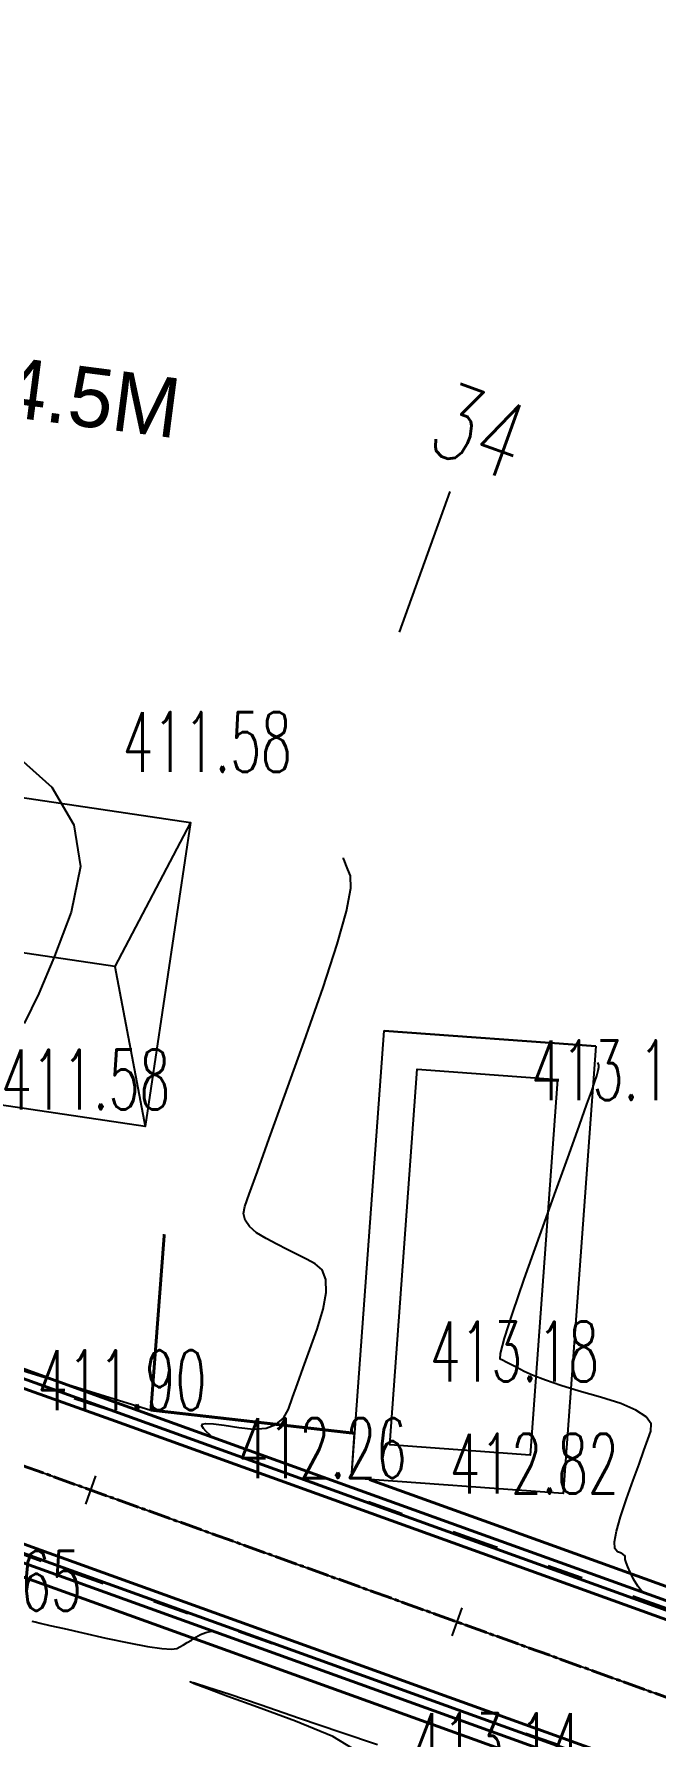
# Model space of a CAD drawing. Header units: centimetres. Extents: x 556321 to 560034, y 1839250 to 1840516.
# Drawn here: x 556815.1 to 556835.9, y 1839318.2 to 1839375.2 of the extents above; entities that cross this region are included whole.
import ezdxf

# ---------------------------------------------------------------- set-up
doc = ezdxf.new("R2010")
doc.units = ezdxf.units.CM
doc.header["$MEASUREMENT"] = 0
doc.linetypes.add('ACAD_ISO03W100', pattern=[30, 12, -18])
doc.linetypes.add('CENTER2', pattern=[1.125, 0.75, -0.125, 0.125, -0.125])
for name, color, linetype in [('bovia', 1, 'Continuous'), ('CAO DO AN', 6, 'Continuous'), ('cao do Hien Trang', 6, 'Continuous'), ('cao do3', 2, 'Continuous'), ('Duong nhua Cu', 33, 'Continuous'), ('H1_DongMuc_Con', 3, 'Continuous'), ('pha1', 4, 'Continuous'), ('sh(bs)', 31, 'Continuous'), ('SH1', 4, 'Continuous'), ('T', 20, 'Continuous'), ('ThongSoTuyen_TuyenPDP', 7, 'Continuous'), ('TUYEN', 7, 'Continuous')]:
    doc.layers.add(name, color=color, linetype=linetype)
doc.styles.add('Khung ten', font='VHAVANB_3.TTF')
doc.styles.get("Standard").update_dxf_attribs({"font": 'Vnsimple.shx', "width": 0.7, "height": 2})
doc.linetypes.add('Diagioixacxd', pattern='A,3,[6,HLinetype.shx,S=0.0212,R=0,X=-3,Y=0],-0.9,0.2,-0.9', length=5)
doc.linetypes.add('FENCELINE2', pattern='A,0.25,-0.1,[132,ltypeshp.shx,S=0.1,R=0,X=-0.1,Y=0],-0.1,1', length=1.45)
doc.dimstyles.get("Standard").update_dxf_attribs({"dimtxt": 0.18, "dimasz": 0.18, "dimexe": 0.18, "dimexo": 0.0625, "dimgap": 0.09, "dimtad": 0, "dimtih": 1, "dimtoh": 1, "dimdec": 4, "dimzin": 0, "dimdsep": 46, "dimtxsty": 'Standard', "dimcen": 0.09, "dimadec": 0, "dimazin": 0, "dimtfac": 1, "dimtdec": 4, "dimtofl": 0, "dimtmove": 0, "dimatfit": 3, "dimfxl": 0, "dimtolj": 1, "dimtzin": 0, "dimarcsym": 0})

msp = doc.modelspace()

# ---------------------------------------------------------------- linework, layer by layer
at = {"layer": 'bovia', "color": 6, "lineweight": 40}
for points, elevation in [([(556677.7201067617, 1839360.324991034), (556677.7205552305, 1839360.324942547), (556688.7364601375, 1839357.86552442), (556692.4915991602, 1839357.079096178), (556707.2265866135, 1839353.696050776), (556709.4733022399, 1839353.058020556), (556724.8980824649, 1839348.677637114), (556738.8471497756, 1839344.716331827), (556743.9269857578, 1839343.334482259), (556756.9761238272, 1839340.330311315), (556768.1419692446, 1839338.365949446), (556775.4176941381, 1839337.631014348), (556781.8678594385, 1839336.857123364), (556794.2670157391, 1839335.326334196), (556804.6048721587, 1839333.450168732), (556814.7016050699, 1839330.530098551), (556818.0540024032, 1839329.322597168), (556830.3059650483, 1839324.909557672), (556842.3741080423, 1839320.562728252)], 413.94), ([(556677.5969697435, 1839359.737762565), (556688.6095916843, 1839357.279077395), (556692.3629619936, 1839356.49301957), (556707.07740392, 1839353.114691271), (556709.3093933383, 1839352.480843051), (556724.7341735634, 1839348.10045961), (556738.6864440094, 1839344.138244684), (556743.7808775612, 1839342.752424192), (556756.8567578517, 1839339.742096657), (556768.0597286178, 1839337.771203477), (556775.3518004976, 1839337.034617138), (556781.7953628645, 1839336.261518373), (556794.1766140405, 1839334.732939757), (556804.4675978733, 1839332.865280962), (556814.5164037597, 1839329.959071728), (556817.850675569, 1839328.758098985), (556830.1026382141, 1839324.345059489), (556842.1707812082, 1839319.998230069)], 413.94), ([(556845.643242116, 1839313.539317368), (556828.4421357353, 1839319.734990995), (556816.1901730902, 1839324.148030491), (556812.8409928387, 1839325.354373112), (556803.387267704, 1839328.323435762), (556793.6121964124, 1839329.653770804), (556779.4817629787, 1839331.341843896), (556774.7806231594, 1839332.167603089), (556767.4036084339, 1839333.420512129), (556755.992315039, 1839335.428054664), (556742.6681760871, 1839338.495536277), (556737.4812422623, 1839339.906519287), (556723.5321749515, 1839343.867824575), (556708.1073947264, 1839348.248208016), (556705.8606187421, 1839348.886255377), (556691.4279170675, 1839352.193547552), (556687.7504796371, 1839352.963702967), (556676.9636840953, 1839355.382535778), (556675.9412505045, 1839355.496096619)], 427.4431), ([(556845.4399152817, 1839312.974819185), (556828.2388089012, 1839319.170492812), (556815.9868462561, 1839323.583532308), (556812.6493573645, 1839324.785663813), (556803.2559867091, 1839327.735771371), (556793.5361497981, 1839329.058589309), (556779.3942100953, 1839330.748036981), (556774.6784891294, 1839331.576357366), (556767.3013954792, 1839332.82927981), (556755.8729490637, 1839334.839840006), (556742.5220678904, 1839337.91347821), (556737.3205364961, 1839339.328432145), (556723.3682660499, 1839343.29064707), (556707.9434858249, 1839347.671030511), (556705.7115567646, 1839348.30486159), (556691.2994026559, 1839351.607445235), (556687.6233372699, 1839352.377313307), (556676.8646258462, 1839354.789848531), (556676.3719604553, 1839354.844568463)], 427.4431)]:
    msp.add_lwpolyline(points, dxfattribs=dict(at, elevation=elevation))
at = {"layer": 'cao do Hien Trang', "color": 3, "lineweight": -2}
for centre in [(556817.6091179873, 1839329.136698494, 411.732), (556819.0403115102, 1839329.134440322, 411.9), (556825.7439360535, 1839326.860046341, 412.258), (556817.0228713402, 1839326.468874686, 411.685), (556832.8296397259, 1839326.341575062, 412.825), (556830.2748558321, 1839324.659611847, 412.586), (556816.3811976179, 1839324.340039598, 411.58), (556816.3139021257, 1839323.73031071, 411.523), (556829.2794721536, 1839322.068722361, 412.625), (556828.7402746547, 1839319.316067087, 412.544)]:
    msp.add_circle(centre, 0, dxfattribs=at)
at = {"layer": 'cao do3', "color": 6, "lineweight": -2}
for centre in [(556821.8943511534, 1839350.481186699, 411.5790000000001), (556835.5582697011, 1839339.501458965, 413.1848000000001), (556817.8280505056, 1839339.191148655, 411.5790000000001), (556832.1696863929, 1839330.093095496, 413.1848000000001)]:
    msp.add_circle(centre, 0, dxfattribs=at)
at = {"layer": 'Duong nhua Cu', "color": 8, "linetype": 'ACAD_ISO03W100', "ltscale": 0.1, "elevation": 428.165}
msp.add_lwpolyline([(556847.5808245963, 1839318.466285993), (556830.2748558321, 1839324.659611847), (556817.6091179873, 1839329.136698494), (556807.0115766113, 1839332.6454756), (556804.3841907291, 1839333.204486717), (556799.4145790725, 1839334.254887108), (556793.9265468335, 1839335.08201838), (556781.7488122529, 1839336.609422872), (556768.1173482297, 1839338.232408268), (556755.4975463564, 1839340.275342108), (556743.1501950722, 1839342.995602071), (556724.9553764537, 1839348.676940683), (556709.2933154269, 1839353.080370074), (556692.0356891102, 1839357.121245463), (556677.2746394011, 1839360.246455935), (556669.7636288463, 1839360.909975673), (556661.1465094588, 1839361.899512666), (556653.7286131824, 1839363.877614745), (556643.3550698452, 1839366.437191199), (556629.1667843582, 1839368.871774314), (556612.523363262, 1839370.765130914)], dxfattribs=at)
at = {"layer": 'H1_DongMuc_Con', "color": 8, "lineweight": -2}
for points, elevation in [([(556814.4557331189, 1839351.102829073), (556815.7228367734, 1839349.970178468), (556816.4642970508, 1839348.706870551), (556816.6801139514, 1839347.312905324), (556816.3702874751, 1839345.788282786), (556815.8136203921, 1839344.31408477), (556815.2889154729, 1839343.071393108), (556814.7961727174, 1839342.060207799)], 411), ([(556821.1135822128, 1839328.22056585), (556821.0126589235, 1839328.30715533), (556820.8918536106, 1839328.420799817), (556820.800857547, 1839328.518865529), (556820.7396707324, 1839328.601352467), (556820.752044817, 1839328.658950729), (556820.8817314504, 1839328.682350415), (556821.1287306332, 1839328.671551524), (556821.4930423647, 1839328.626554056), (556821.9746666454, 1839328.547358011), (556822.4733470903, 1839328.495198262), (556822.8888273144, 1839328.531309679), (556823.2211073177, 1839328.655692263), (556823.4701871003, 1839328.868346013), (556823.6360666621, 1839329.16927093), (556823.7740183193, 1839329.552292156), (556823.9393143876, 1839330.011234832), (556824.1319548669, 1839330.546098957), (556824.3519397576, 1839331.156884533), (556824.5992690593, 1839331.84359156), (556824.8054345753, 1839332.510589277), (556824.9019281089, 1839333.062246927), (556824.88874966, 1839333.498564509), (556824.7658992285, 1839333.819542024), (556824.5333768146, 1839334.025179471), (556824.2377811321, 1839334.177388525), (556823.9257108947, 1839334.338080859), (556823.5971661027, 1839334.507256474), (556823.2521467558, 1839334.684915371), (556822.8906528542, 1839334.871057548), (556822.5664424809, 1839335.066135542), (556822.3332737185, 1839335.270601891), (556822.1911465672, 1839335.484456593), (556822.1400610271, 1839335.707699649), (556822.1800170981, 1839335.940331059), (556822.328015073, 1839336.351245773), (556822.6010552447, 1839337.109338741), (556822.9991376132, 1839338.214609963), (556823.5222621786, 1839339.667059439), (556824.1704289408, 1839341.466687169), (556824.8006387189, 1839343.26663937), (556825.2698923317, 1839344.720062258), (556825.5781897793, 1839345.826955834), (556825.7255310618, 1839346.587320098), (556825.7119161789, 1839347.001155049), (556825.6272325101, 1839347.217668314), (556825.5613674343, 1839347.38606752), (556825.5143209517, 1839347.506352668), (556825.4860930621, 1839347.578523756), (556825.4766837655, 1839347.602580786), (556825.4766837655, 1839347.602580786)], 412), ([(556835.4854119528, 1839323.043970547), (556835.3209444793, 1839323.244629787), (556835.1796371248, 1839323.480461333), (556835.06851819, 1839323.707076394), (556834.9851032348, 1839323.891692234), (556834.9293922592, 1839324.034308856), (556834.9013852633, 1839324.134926258), (556834.9010822471, 1839324.19354444), (556834.9015329981, 1839324.231703469), (556834.8757873033, 1839324.270943407), (556834.8238451632, 1839324.311264254), (556834.7457065776, 1839324.352666013), (556834.6413715463, 1839324.395148681), (556834.559600685, 1839324.500280513), (556834.5491546089, 1839324.729629763), (556834.6100333179, 1839325.083196431), (556834.7422368122, 1839325.560980517), (556834.9457650918, 1839326.162982021), (556835.1698076328, 1839326.785033618), (556835.3635539117, 1839327.322967984), (556835.5270039284, 1839327.776785118), (556835.660157683, 1839328.14648502), (556835.7630151752, 1839328.432067692), (556835.7657015317, 1839328.672283626), (556835.5983418783, 1839328.905883316), (556835.260936215, 1839329.132866763), (556834.7534845421, 1839329.353233965), (556834.0759868594, 1839329.566984925), (556833.3636556459, 1839329.769803705), (556832.7517033806, 1839329.957374369), (556832.2401300634, 1839330.129696917), (556831.8289356942, 1839330.28677135), (556831.5181202732, 1839330.428597666), (556831.2777900135, 1839330.552349224), (556831.0780511276, 1839330.65519938), (556830.9189036159, 1839330.737148134), (556830.8003474782, 1839330.798195485), (556830.7223827147, 1839330.838341434), (556830.729014711, 1839331.027586608), (556830.8642488528, 1839331.535931636), (556831.1280851401, 1839332.363376518), (556831.520523573, 1839333.509921253), (556832.0415641515, 1839334.975565842), (556832.5794566408, 1839336.469018293), (556833.022450806, 1839337.698986613), (556833.370546647, 1839338.665470804), (556833.6237441641, 1839339.368470864), (556833.782043357, 1839339.807986794), (556833.8803407633, 1839340.088735584), (556833.9535329203, 1839340.315434225), (556834.0016198282, 1839340.488082717), (556834.0246014865, 1839340.606681059), (556834.0224778958, 1839340.671229252), (556833.9857873573, 1839340.765037047)], 413), ([(556815.0535780034, 1839322.072066793), (556815.1661914075, 1839322.044606918), (556815.3382597836, 1839322.004297871), (556815.660831004, 1839321.930586809), (556816.1339050691, 1839321.82347373), (556816.7574819786, 1839321.682958634), (556817.5315617326, 1839321.509041521), (556818.3060071514, 1839321.342577832), (556818.9306810551, 1839321.224423005), (556819.4055834437, 1839321.154577042), (556819.7307143172, 1839321.133039942), (556819.9060736757, 1839321.159811704), (556820.0119173379, 1839321.215660186), (556820.1285011228, 1839321.281353243), (556820.2558250302, 1839321.356890875), (556820.39388906, 1839321.442273082), (556820.5426932124, 1839321.537499865), (556820.7034821251, 1839321.626568253), (556820.8775004353, 1839321.693475277), (556821.0647481433, 1839321.738220937), (556821.0992200142, 1839321.742104288)], 412), ([(556826.0428777074, 1839317.657731631), (556825.1227008088, 1839318.20897459), (556823.8728711903, 1839318.732398698), (556822.6002331752, 1839319.192495549), (556821.6116310864, 1839319.553756735), (556820.907064924, 1839319.816182258), (556820.4865346879, 1839319.979772116), (556820.350040378, 1839320.044526309), (556820.5009919215, 1839320.008270671), (556820.9427992448, 1839319.86883103), (556821.675462348, 1839319.626207389), (556822.6989812312, 1839319.280399747), (556824.0133558942, 1839318.831408103), (556825.3953279858, 1839318.359245173), (556826.6216391539, 1839317.943923671)], 413)]:
    msp.add_lwpolyline(points, dxfattribs=dict(at, elevation=elevation))
at = {"layer": 'pha1', "color": 8, "linetype": 'ACAD_ISO03W100', "ltscale": 0.1, "elevation": 413.955}
msp.add_lwpolyline([(556724.163080093, 1839343.273711327), (556742.3186309657, 1839338.138060394), (556754.3438038721, 1839335.338263692), (556767.4120647062, 1839333.142799329), (556775.4651195912, 1839331.527330041), (556775.9359602011, 1839333.043614685), (556781.5846442196, 1839332.420093348), (556782.2809909128, 1839333.004139821), (556791.374879733, 1839332.86242885), (556793.6518529875, 1839331.441881941), (556797.3232667369, 1839330.506425861), (556804.5110680892, 1839329.014396128), (556805.796204366, 1839327.586123833), (556816.3139021257, 1839323.73031071), (556828.7402746547, 1839319.316067087), (556846.4859649644, 1839313.129219065)], dxfattribs=at)
at = {"layer": 'SH1'}
msp.add_lwpolyline([(556808.4936756047, 1839340.152908957), (556810.0051710298, 1839350.330993579), (556820.3638788003, 1839348.792674731), (556818.8523833752, 1839338.614590109)], close=True, dxfattribs=at)
at = {"layer": 'SH1', "color": 8}
for points in [[(556820.3638788003, 1839348.792674731), (556817.8294512806, 1839343.967775085), (556818.8523833752, 1839338.614590109)], [(556817.8294512806, 1839343.967775085), (556810.9716046269, 1839344.986198907)]]:
    msp.add_lwpolyline(points, dxfattribs=at)
at = {"layer": 'SH1', "elevation": 412.825}
msp.add_lwpolyline([(556833.9242851292, 1839341.301580124), (556832.8296397259, 1839326.341575062), (556825.7439360535, 1839326.860046341), (556826.8385814566, 1839341.820051402)], close=True, dxfattribs=at)
at = {"layer": 'SH1'}
for points, elevation in [([(556833.9242851292, 1839341.301580124), (556826.8385814566, 1839341.820051402)], 412.825), ([(556825.7439360535, 1839326.860046341), (556825.8534005941, 1839328.356046847)], 412.258), ([(556832.8296397259, 1839326.341575062), (556825.7439360535, 1839326.860046341)], 412.825)]:
    msp.add_lwpolyline(points, dxfattribs=dict(at, elevation=elevation))
at = {"layer": 'SH1', "color": 8, "elevation": 412.825}
msp.add_lwpolyline([(556832.6399130919, 1839340.192351351), (556831.7204109533, 1839327.625947099), (556827.0283080905, 1839327.969275114), (556827.9478102294, 1839340.535679365)], close=True, dxfattribs=at)
at = {"layer": 'SH1', "linetype": 'Diagioixacxd', "ltscale": 0.2}
msp.add_lwpolyline([(556807.6172834362, 1839339.844620752), (556807.3403556889, 1839332.742229504), (556819.0403115102, 1839329.134440322)], dxfattribs=at)
at = {"layer": 'SH1', "linetype": 'FENCELINE2', "const_width": 0.1}
msp.add_lwpolyline([(556819.0403115102, 1839329.134440322), (556819.4870556486, 1839335.017834997)], dxfattribs=at)
at = {"layer": 'SH1', "linetype": 'FENCELINE2', "const_width": 0.1, "elevation": 412.825}
msp.add_lwpolyline([(556825.8534005939, 1839328.356046847), (556819.0403115102, 1839329.134440322)], dxfattribs=at)
at = {"layer": 'T', "color": 1}
msp.add_lwpolyline([(556388.4077285065, 1839317.599261275), (556403.9855829556, 1839332.631404766), (556472.7201804589, 1839349.139786821), (556519.7498159858, 1839361.6644622), (556517.4521892862, 1839368.292349566), (556560.3887066303, 1839375.162093943), (556643.1067222117, 1839363.648420062), (556660.645023606, 1839359.496106346), (556688.3832445671, 1839356.142146459), (556756.2777159817, 1839336.862720629), (556804.0540989705, 1839331.131487818), (556881.3539698052, 1839303.290592971), (557029.1753429447, 1839304.133672492), (557099.4537064454, 1839316.087882114), (557130.4917232865, 1839330.985187393), (557171.2721665474, 1839347.296730436), (557196.2840118997, 1839372.702428997), (557244.8134156673, 1839317.637076192)], dxfattribs=at)
at = {"layer": 'ThongSoTuyen_TuyenPDP', "color": 1, "lineweight": -2}
msp.add_line((556827.3555772218, 1839355.15725158), (556829.0498705698, 1839359.861438019), dxfattribs=at)
at = {"layer": 'TUYEN', "color": 2, "lineweight": -2}
for p, q in [((556817.1898171337, 1839326.932132947), (556816.8509584641, 1839325.991295659)), ((556829.4418707131, 1839322.519345921), (556829.1030120435, 1839321.578508633))]:
    msp.add_line(p, q, dxfattribs=at)
at = {"layer": 'TUYEN', "color": 3, "linetype": 'CENTER2', "lineweight": 40}
msp.add_lwpolyline([(556388.4077285065, 1839317.599261275), (556396.5373941382, 1839325.444134952, -0.1337544217272436), (556414.049980536, 1839335.048668921), (556472.7203218464, 1839349.139866037), (556519.7499347291, 1839361.664545895), (556517.4523195003, 1839368.292394965), (556543.403352916, 1839372.444512718, -0.07437572337524849), (556577.4262527486, 1839372.790721474), (556636.1062405297, 1839364.622979884, -0.02354763044829058), (556649.9850557025, 1839362.020109091), (556652.4520562583, 1839361.436030937, 0.02804375979525978), (556669.0041269432, 1839358.485528447), (556669.7193177681, 1839358.39905166, -0.03910693002145495), (556706.4684991708, 1839351.006836243), (556738.0834857958, 1839342.029404946, 0.03934266921074781), (556775.0569472782, 1839334.610182836), (556793.8991600143, 1839332.349887568, -0.05663917599311482), (556813.6770284101, 1839327.665882473), (556851.2885984118, 1839314.119431092, 0.08807846508642009)], format="xyb", dxfattribs=at)
at = {"layer": 'TUYEN', "color": 1, "lineweight": 40}
for points, elevation in [([(556845.2874201561, 1839312.551445548), (556828.0863137754, 1839318.747119175), (556815.8343511303, 1839323.160158671), (556812.5056307588, 1839324.359131839), (556803.1575259628, 1839327.295023078), (556793.4791148371, 1839328.612203188), (556779.3285454325, 1839330.302681796), (556774.6018886069, 1839331.132923073), (556767.2247357633, 1839332.385855571), (556755.7834245821, 1839334.398679013), (556742.4124867431, 1839337.47693466), (556737.2000071715, 1839338.894866788), (556723.2453343738, 1839342.857763941), (556707.8205541488, 1839347.238147383), (556705.5997602815, 1839347.86881625), (556691.2030168471, 1839351.167868498), (556687.5279804944, 1839351.937521063), (556676.7903321591, 1839354.345333096), (556676.3222848022, 1839354.397318723)], 427.4431), ([(556724.8161280141, 1839348.389048362), (556738.7667968924, 1839344.427288256), (556743.8539316597, 1839343.043453225), (556756.9164408395, 1839340.036203986), (556768.1008489311, 1839338.068576462), (556775.384747318, 1839337.332815743), (556781.8316111516, 1839336.559320869), (556794.2218148897, 1839335.029636976), (556804.536235016, 1839333.157724847), (556814.6090044148, 1839330.244585139), (556817.9523389862, 1839329.040348076), (556830.2043016313, 1839324.62730858), (556847.4054080119, 1839318.431634953)], 413.94), ([(556845.5415786988, 1839313.257068277), (556828.3404723181, 1839319.452741903), (556816.088509673, 1839323.8657814), (556812.7451751017, 1839325.070018463), (556803.3216272064, 1839328.029603567), (556793.5741731052, 1839329.356180057), (556779.437986537, 1839331.044940439), (556774.7295561443, 1839331.871980228), (556767.3525019566, 1839333.12489597), (556755.9326320513, 1839335.133947335), (556742.5951219888, 1839338.204507243), (556737.4008893791, 1839339.617475716), (556723.4502205008, 1839343.579235822)], 427.4431), ([(556826.3397551081, 1839326.816449391), (556830.458460174, 1839325.332931309), (556842.5928735929, 1839320.962231917)], 413.94)]:
    msp.add_lwpolyline(points, dxfattribs=dict(at, elevation=elevation))

# ---------------------------------------------------------------- texts
at = {"layer": 'CAO DO AN', "color": 6, "lineweight": -2, "width": 0.6}
for s, p in [('412.26', (556821.9428132346, 1839326.859839899, 825.4265)), ('412.82', (556829.028516907, 1839326.341368621, 825.9935)), ('411.65', (556811.0689648357, 1839322.422001913, 824.8145)), ('413.14', (556827.7707606661, 1839316.993724466, 826.3105))]:
    msp.add_text(s, height=2, dxfattribs=at).set_placement(p)
at = {"layer": 'cao do3', "color": 6, "lineweight": -2, "width": 0.6}
for s, p in [('411.58', (556818.0932283346, 1839350.480980258, 824.7475000000001)), ('411.58', (556814.0269276868, 1839339.190942213, 824.7475000000001)), ('413.18', (556831.7571468822, 1839339.501252523, 826.3533)), ('413.18', (556828.368563574, 1839330.092889054, 826.3533)), ('411.90', (556815.2391886914, 1839329.134233881, 825.0685))]:
    msp.add_text(s, height=2, dxfattribs=at).set_placement(p)
at = {"layer": 'sh(bs)', "color": 7, "lineweight": -2, "insert": (556794.006172315, 1839367.004737245, -9.361), "char_height": 2, "width": 26.72984380283251, "attachment_point": 1, "rotation": 352.61648671743336, "style": 'Khung ten'}
msp.add_mtext('\\pi0.9558;®\xadêng btxm 4.5m ', dxfattribs=at)
at = {"layer": 'ThongSoTuyen_TuyenPDP', "color": 1, "lineweight": -2, "width": 0.7}
msp.add_text('34', height=2.5, rotation=340.1926466894024, dxfattribs=at).set_placement((556828.1911515716, 1839361.233603423))

# ---------------------------------------------------------------- leaders
at = {"layer": 'SH1'}
msp.add_leader([(556804.2484369533, 1839326.392437421), (556808.4424118395, 1839296.155072559), (556827.3310316044, 1839296.155072559)], dimstyle='Standard', override={"dimasz": 1, "dimgap": 0.09, "dimtad": 0, "dimldrblk": 'Open30'}, dxfattribs=at)

doc.saveas('drawing.dxf')
